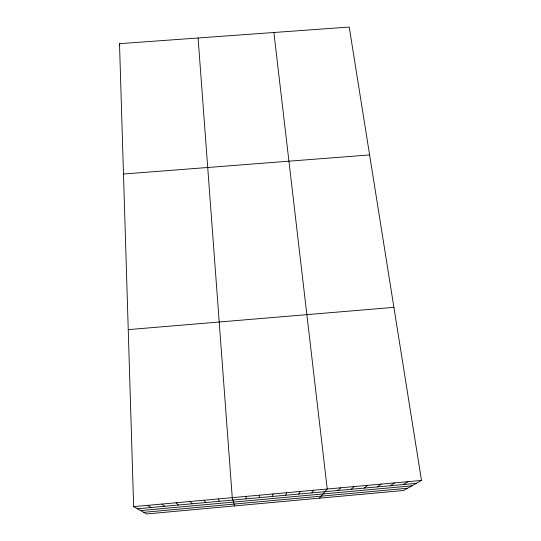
<?xml version="1.0" encoding="UTF-8"?>
<svg xmlns="http://www.w3.org/2000/svg" width="541" height="541" viewBox="0 0 541 541"><rect width="100%" height="100%" fill="white"/><g stroke="black" fill="none" stroke-linecap="round" stroke-linejoin="round"><path stroke-width="0.81" d="M259.308 497.659L259.477 495.184M272.468 496.455L273.056 493.947M285.614 495.258L286.629 492.716M298.747 494.061L300.181 491.478M311.866 492.871L313.719 490.247M319.427 498.173L327.244 489.017L273.888 32.501M338.064 490.484L340.749 487.786M351.136 489.294L354.24 486.562M364.201 488.104L367.724 485.338M377.253 486.914L381.189 484.107M390.284 485.73L394.639 482.883M403.309 484.54L408.07 481.666M421.493 480.442L403.66 490.477L146.631 513.95L133.647 506.633L119.507 43.672L349.229 27.05L421.493 480.442L133.647 506.633M137.421 508.756L416.313 483.356M140.626 510.569L411.904 485.838M143.757 512.327L407.61 488.252M128.237 329.631L393.902 307.349M123.49 174.026L369.611 154.929M147.781 505.341L151.108 507.512M161.901 504.063L164.789 506.268M176.008 502.778L178.449 505.023M190.094 501.493L192.096 503.779M204.167 500.215L205.729 502.535M218.226 498.937L219.348 501.297M234.618 505.916L232.265 497.659L198.094 37.985M119.507 43.672L119.906 45.234M245.878 496.422L246.135 498.856"/></g></svg>
